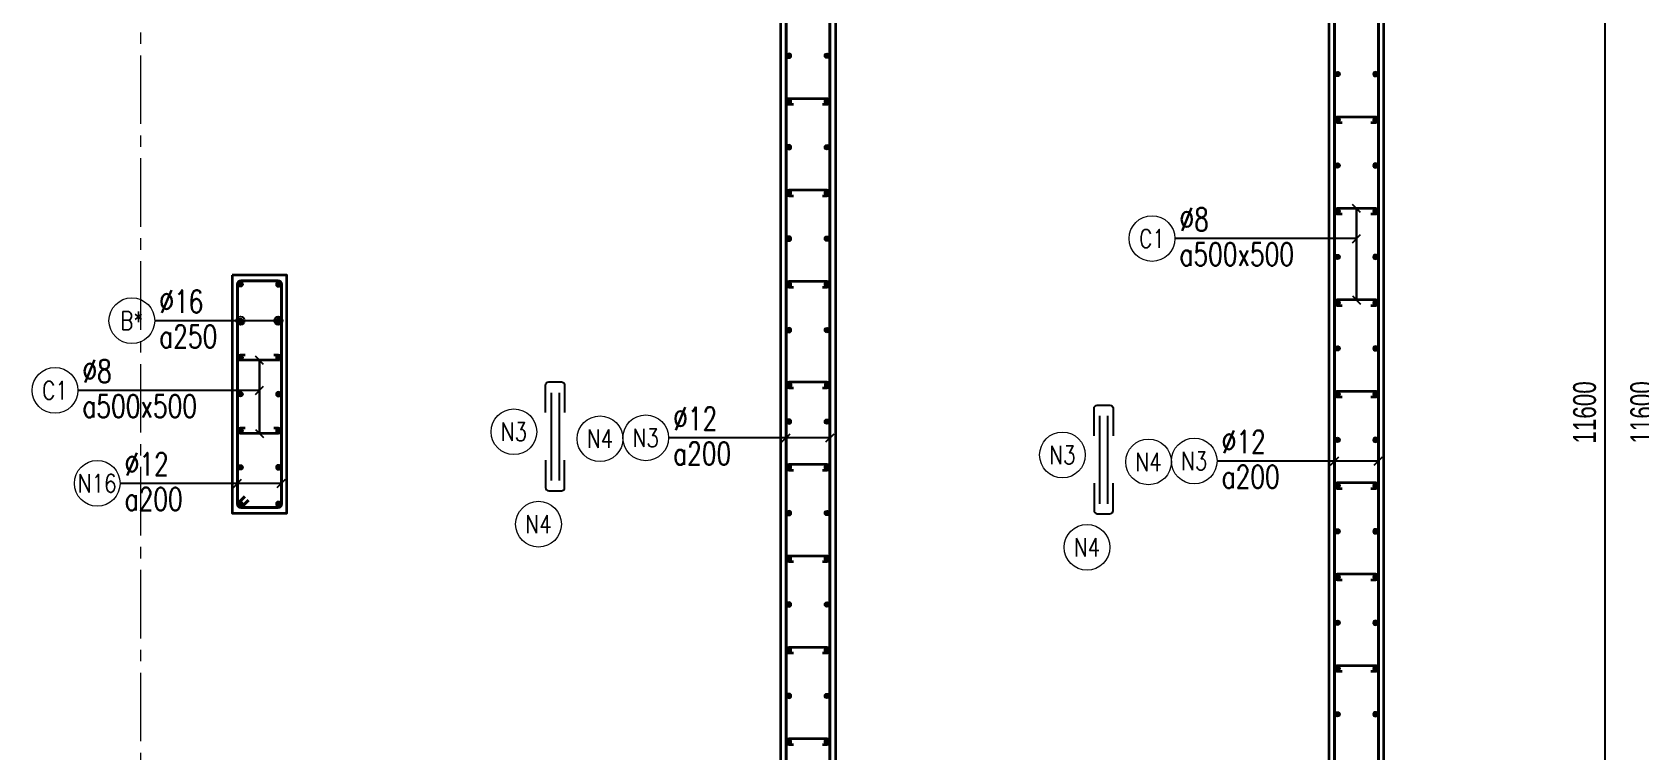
# Model space of a CAD drawing. Header units: millimetres. Extents: x 931337 to 1117500, y 19732 to 157199.
# Drawn here: x 1044624 to 1053417, y 141583 to 145512 of the extents above; entities that cross this region are included whole.
import ezdxf
from ezdxf.enums import TextEntityAlignment as Align

# ---------------------------------------------------------------- set-up
doc = ezdxf.new("R2010")
doc.units = ezdxf.units.MM
doc.header["$MEASUREMENT"] = 0
for name, pattern in [('HIDDEN', [9.525, 6.35, -3.175]), ('HIDDEN2', [4.7625, 3.175, -1.5875]), ('OF_Grid_1$0$CENTER2', [1.125, 0.75, -0.125, 0.125, -0.125])]:
    doc.linetypes.add(name, pattern=pattern)
doc.layers.get('0').update_dxf_attribs({"lineweight": 20})
doc.layers.get('Defpoints').update_dxf_attribs({"color": 151, "lineweight": 9})
doc.layers.add('Hidden', color=9, linetype='HIDDEN')
doc.layers.add('Ligature', color=1, linetype='Continuous')
for name, color, linetype, lineweight in [('KC-LEADER', 153, 'Continuous', 18), ('KC-THEP', 6, 'Continuous', 40), ('NDC_S_DIM', 1, 'Continuous', 15), ('NDC_S_HIDDEN', 8, 'HIDDEN2', 13), ('NDC_S_LEADER', 1, 'Continuous', 15), ('NDC_S_REBAR', 4, 'Continuous', 35), ('NDC_S_STIRRUP', 4, 'Continuous', 40), ('NDC_S_VN TEXT', 7, 'Continuous', 20), ('NDC_S_WALL', 6, 'Continuous', 35), ('OF_Grid_1$0$NDC_S_AXIS', 5, 'OF_Grid_1$0$CENTER2', 13)]:
    doc.layers.add(name, color=color, linetype=linetype, lineweight=lineweight)
doc.styles.add('NDC_DIM', font='', dxfattribs={"width": 0.75})
doc.styles.add('NDC_EN TXT', font='romans.shx', dxfattribs={"width": 0.8})
doc.styles.get('NDC_DIM').set_extended_font_data('Dotum')
doc.dimstyles.new('NDC_dim_30', dxfattribs={"dimscale": 30, "dimtxt": 2.5, "dimasz": 1.5, "dimexe": 1.5, "dimexo": 2.5, "dimgap": 1, "dimtad": 1, "dimdec": 0, "dimzin": 0, "dimdsep": 46, "dimtxsty": 'NDC_DIM', "dimblk": 'DIMMARK', "dimcen": 0.09, "dimdle": 1.2, "dimclrd": 1, "dimclre": 1, "dimclrt": 3, "dimadec": 0, "dimazin": 0, "dimtfac": 1, "dimtdec": 0, "dimtix": 1, "dimtofl": 0, "dimtmove": 0, "dimatfit": 3, "dimfxl": 6, "dimfxlon": 1, "dimtolj": 1, "dimtzin": 0, "dimarcsym": 0})
doc.dimstyles.new('NDC_dim_50', dxfattribs={"dimscale": 50, "dimtxt": 2.5, "dimasz": 1.5, "dimexe": 1.5, "dimexo": 2.5, "dimgap": 1, "dimtad": 1, "dimdec": 0, "dimzin": 0, "dimdsep": 46, "dimtxsty": 'NDC_DIM', "dimblk": 'DIMMARK', "dimcen": 0.09, "dimdle": 1.2, "dimclrd": 1, "dimclre": 1, "dimclrt": 3, "dimadec": 0, "dimazin": 0, "dimtfac": 1, "dimtdec": 0, "dimtix": 1, "dimtofl": 0, "dimtmove": 0, "dimatfit": 3, "dimfxl": 6, "dimfxlon": 1, "dimtolj": 1, "dimtzin": 0, "dimarcsym": 0})

# ---------------------------------------------------------------- blocks, each defined once
blk = doc.blocks.new('THEP')
at = {"layer": 'KC-LEADER', "color": 6}
blk.add_circle((0, 0), 14, dxfattribs=at)
at = {"layer": 'KC-THEP'}
for p, q in [((-14, 0), (14, 0)), ((9.9, 9.9), (-9.9, -9.9)), ((-9.9, 9.9), (9.9, -9.9)), ((0, 14), (0, -14))]:
    blk.add_line(p, q, dxfattribs=at)
blk = doc.blocks.new('*U845')
at = {"layer": 'KC-THEP', "rotation": 189.6685644363809}
blk.add_blockref('THEP', (-103.5, 0), dxfattribs=at)
at = {"layer": 'KC-THEP', "xscale": -1, "rotation": 170.331435563619}
blk.add_blockref('THEP', (103.5, 0), dxfattribs=at)
blk = doc.blocks.new('*U844')
at = {"layer": 'NDC_S_HIDDEN', "color": 0, "linetype": 'ByBlock', "lineweight": -2, "transparency": 16777216}
for p in [(0, 1200), (0, 1000), (0, 800), (0, 600), (0, 400), (0, 200), (0, 0)]:
    blk.add_blockref('*U845', p, dxfattribs=at)
blk = doc.blocks.new('A$C7BC65A55')
at = {"layer": 'Ligature'}
for p, q in [((-15.2, 372, 0), (-15.2, 38.5, 0)), ((15.2, 372, 0), (15.2, 38.5, 0))]:
    blk.add_line(p, q, dxfattribs=at)
for points in [[(-36.2, 296.5), (-36.2, 400.9, -0.414214), (-24, 413.1), (24, 413.1, -0.414214), (36.2, 400.9), (36.2, 296.5)], [(-36.2, 116.5), (-36.2, 12.2, 0.414214), (-24, 0), (24, 0, 0.414214), (36.2, 12.2), (36.2, 116.5)]]:
    blk.add_lwpolyline(points, format="xyb", dxfattribs=at)
blk = doc.blocks.new('DIMMARK')
at = {"layer": 'NDC_S_DIM', "color": 1}
blk.add_line((-1.5, 0), (1, 0), dxfattribs=at)
at = {"layer": 'NDC_S_DIM', "color": 2, "const_width": 0.1}
blk.add_lwpolyline([(-0.42, -0.42), (0.42, 0.42)], dxfattribs=at)
blk = doc.blocks.new('*U11')
blk.add_circle((-2.5, 0), 2.5)
at = {"layer": 'NDC_S_VN TEXT', "color": 3, "style": 'NDC_EN TXT', "width": 0.75}
for tag, p in [('DK1', (0.5, 0.85)), ('KC1', (0.5, -2.97))]:
    blk.add_attdef(tag, p, '', height=2.5, dxfattribs=at)
at = {"layer": 'NDC_S_VN TEXT', "color": 7, "style": 'NDC_EN TXT', "width": 0.8}
blk.add_attdef('SH2', text='', height=2, dxfattribs=at).set_placement((-2.5, 0), align=Align.MIDDLE)
blk = doc.blocks.new('*U12')
blk.add_circle((-2.5, 0), 2.5)
at = {"layer": 'NDC_S_VN TEXT', "color": 3, "style": 'NDC_EN TXT', "width": 0.75}
for tag, p in [('DK1', (0.5, 0.85)), ('KC1', (0.5, -2.97))]:
    blk.add_attdef(tag, p, '', height=2.5, dxfattribs=at)
at = {"layer": 'NDC_S_VN TEXT', "color": 7, "style": 'NDC_EN TXT', "width": 0.8}
blk.add_attdef('SH2', text='', height=2, dxfattribs=at).set_placement((-2.5, 0), align=Align.MIDDLE)
blk = doc.blocks.new('*D862')
at = {"layer": 'Defpoints', "color": 0, "transparency": 16777216}
for p in [(1051387.7, 149232.7), (1053227.7, 149232.7), (1051278.3, 137632.7)]:
    blk.add_point(p, dxfattribs=at)
at = {"layer": 'NDC_S_DIM', "color": 1, "lineweight": -2, "transparency": 16777216}
for p, q in [((1052927.7, 149232.7), (1053302.7, 149232.7)), ((1053227.7, 137707.7), (1053227.7, 149157.7)), ((1052927.7, 137632.7), (1053302.7, 137632.7))]:
    blk.add_line(p, q, dxfattribs=at)
at = {"layer": 'NDC_S_DIM', "color": 1, "lineweight": -2, "transparency": 16777216, "xscale": 75, "yscale": 75, "zscale": 75}
for p, rotation in [((1053227.7, 149232.7), 90), ((1053227.7, 137632.7), 270)]:
    blk.add_blockref('DIMMARK', p, dxfattribs=dict(at, rotation=rotation))
at = {"layer": 'NDC_S_DIM', "color": 3, "transparency": 16777216, "insert": (1053115.1, 143432.7), "char_height": 125, "attachment_point": 5, "rotation": 90, "style": 'NDC_DIM'}
blk.add_mtext('\\A1;11600', dxfattribs=at)
blk = doc.blocks.new('*D864')
at = {"layer": 'Defpoints', "color": 0, "ltscale": 200, "transparency": 16777216}
for p in [(1051903.1, 149232.7), (1053540.3, 149232.7), (1051903, 137632.9)]:
    blk.add_point(p, dxfattribs=at)
at = {"layer": 'NDC_S_DIM', "color": 1, "lineweight": -2, "ltscale": 200, "transparency": 16777216}
for p, q in [((1053240.3, 149232.7), (1053615.3, 149232.7)), ((1053540.3, 137707.9), (1053540.3, 149157.7)), ((1053240.3, 137632.9), (1053615.3, 137632.9))]:
    blk.add_line(p, q, dxfattribs=at)
at = {"layer": 'NDC_S_DIM', "color": 1, "lineweight": -2, "ltscale": 200, "transparency": 16777216, "xscale": 75, "yscale": 75, "zscale": 75}
for p, rotation in [((1053540.3, 149232.7), 90), ((1053540.3, 137632.9), 270)]:
    blk.add_blockref('DIMMARK', p, dxfattribs=dict(at, rotation=rotation))
at = {"layer": 'NDC_S_DIM', "color": 3, "ltscale": 200, "transparency": 16777216, "insert": (1053427.7, 143432.8), "char_height": 125, "attachment_point": 5, "rotation": 90, "style": 'NDC_DIM'}
blk.add_mtext('\\A1;11600', dxfattribs=at)

msp = doc.modelspace()

# ---------------------------------------------------------------- linework, layer by layer
for centre in [(1047258.661, 143326.868), (1047729.63, 143288.708), (1050258.661, 143200.277), (1050729.63, 143162.117), (1047393.109, 142821.865), (1050393.109, 142695.274)]:
    msp.add_circle(centre, 125)
at = {"layer": 'NDC_S_REBAR'}
for points in [[(1048945.472, 145117.684), (1048970.472, 145117.684, 1), (1048970.472, 145147.684), (1048763.448, 145147.684, 1), (1048763.448, 145117.684), (1048788.448, 145117.684)], [(1051945.472, 145017.684), (1051970.472, 145017.684, 1), (1051970.472, 145047.684), (1051763.448, 145047.684, 1), (1051763.448, 145017.684), (1051788.448, 145017.684)], [(1048945.472, 144617.684), (1048970.472, 144617.684, 1), (1048970.472, 144647.684), (1048763.448, 144647.684, 1), (1048763.448, 144617.684), (1048788.448, 144617.684)], [(1051945.472, 144517.684), (1051970.472, 144517.684, 1), (1051970.472, 144547.684), (1051763.448, 144547.684, 1), (1051763.448, 144517.684), (1051788.448, 144517.684)], [(1048945.472, 144117.684), (1048970.472, 144117.684, 1), (1048970.472, 144147.684), (1048763.448, 144147.684, 1), (1048763.448, 144117.684), (1048788.448, 144117.684)], [(1051945.472, 144017.684), (1051970.472, 144017.684, 1), (1051970.472, 144047.684), (1051763.448, 144047.684, 1), (1051763.448, 144017.684), (1051788.448, 144017.684)], [(1045944.883, 143747.684), (1045969.883, 143747.684, -1), (1045969.883, 143717.684), (1045762.859, 143717.684, -1), (1045762.859, 143747.684), (1045787.859, 143747.684)], [(1048945.472, 143567.684), (1048970.472, 143567.684, 1), (1048970.472, 143597.684), (1048763.448, 143597.684, 1), (1048763.448, 143567.684), (1048788.448, 143567.684)], [(1051945.472, 143517.684), (1051970.472, 143517.684, 1), (1051970.472, 143547.684), (1051763.448, 143547.684, 1), (1051763.448, 143517.684), (1051788.448, 143517.684)], [(1045944.883, 143347.684), (1045969.883, 143347.684, -1), (1045969.883, 143317.684), (1045762.859, 143317.684, -1), (1045762.859, 143347.684), (1045787.859, 143347.684)], [(1048945.472, 143117.684), (1048970.472, 143117.684, 1), (1048970.472, 143147.684), (1048763.448, 143147.684, 1), (1048763.448, 143117.684), (1048788.448, 143117.684)], [(1051945.472, 143017.684), (1051970.472, 143017.684, 1), (1051970.472, 143047.684), (1051763.448, 143047.684, 1), (1051763.448, 143017.684), (1051788.448, 143017.684)], [(1048945.472, 142617.684), (1048970.472, 142617.684, 1), (1048970.472, 142647.684), (1048763.448, 142647.684, 1), (1048763.448, 142617.684), (1048788.448, 142617.684)], [(1051945.472, 142517.684), (1051970.472, 142517.684, 1), (1051970.472, 142547.684), (1051763.448, 142547.684, 1), (1051763.448, 142517.684), (1051788.448, 142517.684)], [(1048945.472, 142117.684), (1048970.472, 142117.684, 1), (1048970.472, 142147.684), (1048763.448, 142147.684, 1), (1048763.448, 142117.684), (1048788.448, 142117.684)], [(1051945.472, 142017.684), (1051970.472, 142017.684, 1), (1051970.472, 142047.684), (1051763.448, 142047.684, 1), (1051763.448, 142017.684), (1051788.448, 142017.684)], [(1048945.472, 141617.684), (1048970.472, 141617.684, 1), (1048970.472, 141647.684), (1048763.448, 141647.684, 1), (1048763.448, 141617.684), (1048788.448, 141617.684)]]:
    msp.add_lwpolyline(points, format="xyb", dxfattribs=at)
at = {"layer": 'NDC_S_STIRRUP'}
for points in [[(1048786.96, 149542.684), (1048746.96, 149582.684, -0.41421356), (1048766.96, 149602.684), (1048966.96, 149602.684, -0.41421356), (1048986.96, 149582.684), (1048986.96, 137282.684, -0.41421356), (1048966.96, 137262.684), (1048766.96, 137262.684, -0.41421356), (1048746.96, 137282.684), (1048746.96, 149582.684, -0.41421356), (1048766.96, 149602.684), (1048806.96, 149562.684)], [(1051786.96, 137322.684), (1051746.96, 137282.684, 0.41421356), (1051766.96, 137262.684), (1051966.96, 137262.684, 0.41421356), (1051986.96, 137282.684), (1051986.96, 149582.684, 0.41421356), (1051966.96, 149602.684), (1051766.96, 149602.684, 0.41421356), (1051746.96, 149582.684), (1051746.96, 137282.684, 0.41421356), (1051766.96, 137262.684), (1051806.96, 137302.684)], [(1045786.96, 142972.684), (1045746.96, 142932.684, 0.41421356), (1045766.96, 142912.684), (1045966.96, 142912.684, 0.41421356), (1045986.96, 142932.684), (1045986.96, 144132.684, 0.41421356), (1045966.96, 144152.684), (1045766.96, 144152.684, 0.41421356), (1045746.96, 144132.684), (1045746.96, 142932.684, 0.41421356), (1045766.96, 142912.684), (1045806.96, 142952.684)]]:
    msp.add_lwpolyline(points, format="xyb", dxfattribs=at)
at = {"layer": 'NDC_S_WALL'}
msp.add_lwpolyline([(1048716.96, 146232.684), (1048716.96, 140832.684), (1046016.96, 140832.684), (1046016.96, 141482.684), (1045716.96, 141482.684), (1045716.96, 137232.684), (1047116.96, 137232.684), (1047116.96, 137732.684), (1046016.96, 137732.684), (1046016.96, 140532.684), (1048716.96, 140532.684), (1048716.96, 137732.684), (1048216.96, 137732.684), (1048216.96, 137232.684), (1052016.96, 137232.684), (1052016.96, 149632.684)], dxfattribs=at)
for points in [[(1049016.96, 149132.684), (1049016.96, 137732.684), (1051716.96, 137732.684), (1051716.96, 149132.684)], [(1045716.96, 144182.684), (1045716.96, 142882.684), (1046016.96, 142882.684), (1046016.96, 144182.684)]]:
    msp.add_lwpolyline(points, close=True, dxfattribs=at)
at = {"layer": 'OF_Grid_1$0$NDC_S_AXIS', "ltscale": 500}
msp.add_line((1045217.76, 136009.684), (1045217.76, 150901.145), dxfattribs=at)

# ---------------------------------------------------------------- block references
at = {"layer": 'Hidden', "xscale": 1.44, "yscale": 1.44, "zscale": 1.44}
for p in [(1047483.741, 143004.587, 0.03), (1050483.741, 142877.996, 0.03)]:
    msp.add_blockref('A$C7BC65A55', p, dxfattribs=at)
at = {"layer": 'KC-THEP', "xscale": -1}
for p, rotation in [((1048763.448, 145382.684), 350.3314355636191), ((1051970.472, 145282.684), 170.331435563619), ((1048763.448, 145132.684), 350.3314355636191), ((1051970.472, 145032.684), 170.331435563619), ((1048763.448, 144882.684), 350.3314355636191), ((1051970.472, 144782.684), 170.331435563619), ((1048763.448, 144632.684), 350.3314355636191), ((1051970.472, 144532.684), 170.331435563619), ((1048763.448, 144382.684), 350.3314355636191), ((1051970.472, 144282.684), 170.331435563619), ((1048763.448, 144132.684), 350.3314355636191), ((1051970.472, 144032.684), 170.331435563619), ((1048763.448, 143882.684), 350.3314355636191), ((1051970.472, 143782.684), 170.331435563619), ((1048970.472, 143582.684), 170.331435563619), ((1051970.472, 143532.684), 170.331435563619), ((1048763.448, 143382.684), 350.3314355636191), ((1051970.472, 143282.684), 170.331435563619), ((1048763.448, 143132.684), 350.3314355636191), ((1051970.472, 143032.684), 170.331435563619), ((1048763.448, 142882.684), 350.3314355636191), ((1051970.472, 142782.684), 170.331435563619), ((1048763.448, 142632.684), 350.3314355636191), ((1051970.472, 142532.684), 170.331435563619), ((1048763.448, 142382.684), 350.3314355636191), ((1051970.472, 142282.684), 170.331435563619), ((1048763.448, 142132.684), 350.3314355636191), ((1051970.472, 142032.684), 170.331435563619), ((1048763.448, 141882.684), 350.3314355636191), ((1051970.472, 141782.684), 170.331435563619), ((1048763.448, 141632.684), 350.3314355636191)]:
    msp.add_blockref('THEP', p, dxfattribs=dict(at, rotation=rotation))
at = {"layer": 'KC-THEP'}
for p, rotation in [((1048970.472, 145382.684), 9.668564436380953), ((1051763.448, 145282.684), 189.6685644363809), ((1048970.472, 145132.684), 9.668564436380953), ((1051763.448, 145032.684), 189.6685644363809), ((1048970.472, 144882.684), 9.668564436380953), ((1051763.448, 144782.684), 189.6685644363809), ((1048970.472, 144632.684), 9.668564436380953), ((1051763.448, 144532.684), 189.6685644363809), ((1048970.472, 144382.684), 9.668564436380953), ((1051763.448, 144282.684), 189.6685644363809), ((1048970.472, 144132.684), 9.668564436380953), ((1051763.448, 144032.684), 189.6685644363809), ((1048970.472, 143882.684), 9.668564436380953), ((1051763.448, 143782.684), 189.6685644363809), ((1048763.448, 143582.684), 189.6685644363809), ((1051763.448, 143532.684), 189.6685644363809), ((1048970.472, 143382.684), 9.668564436380926), ((1051763.448, 143282.684), 189.6685644363809), ((1048970.472, 143132.684), 9.668564436380926), ((1051763.448, 143032.684), 189.6685644363809), ((1048970.472, 142882.684), 9.668564436380926), ((1051763.448, 142782.684), 189.6685644363809), ((1048970.472, 142632.684), 9.668564436380926), ((1051763.448, 142532.684), 189.6685644363809), ((1048970.472, 142382.684), 9.668564436380926), ((1051763.448, 142282.684), 189.6685644363809), ((1048970.472, 142132.684), 9.668564436380926), ((1051763.448, 142032.684), 189.6685644363809), ((1048970.472, 141882.684), 9.668564436380926), ((1051763.448, 141782.684), 189.6685644363809), ((1048970.472, 141632.684), 9.668564436380926)]:
    msp.add_blockref('THEP', p, dxfattribs=dict(at, rotation=rotation))
at = {"layer": 'NDC_S_HIDDEN'}
msp.add_blockref('*U844', (1045866.371, 142932.684), dxfattribs=at)
at = {"layer": 'NDC_S_VN TEXT', "xscale": 50, "yscale": 50, "zscale": 50}
for name, p, values in [('*U12', (1050873.647, 144383.322), {'SH2': 'C1', 'DK1': '%%c8', 'KC1': 'a500x500'}), ('*U11', (1045293.912, 143934.177), {'SH2': 'B*', 'DK1': '%%C16', 'KC1': 'a250'}), ('*U12', (1044873.647, 143553.322), {'SH2': 'C1', 'DK1': '%%c8', 'KC1': 'a500x500'}), ('*U11', (1048104.572, 143293.876), {'SH2': 'N3', 'DK1': '%%C12', 'KC1': 'a200'}), ('*U11', (1051104.572, 143167.285), {'SH2': 'N3', 'DK1': '%%C12', 'KC1': 'a200'}), ('*U11', (1045104.572, 143045.001), {'SH2': 'N16', 'DK1': '%%C12', 'KC1': 'a200'})]:
    msp.add_blockref(name, p, dxfattribs=at).add_auto_attribs(values)

# ---------------------------------------------------------------- texts
at = {"layer": 'NDC_S_VN TEXT', "color": 7, "style": 'NDC_EN TXT', "width": 0.8}
for tag, p in [('N3', (1047258.661, 143326.868)), ('N4', (1047729.63, 143288.708)), ('N3', (1050258.661, 143200.277)), ('N4', (1050729.63, 143162.117)), ('N4', (1047393.109, 142821.865)), ('N4', (1050393.109, 142695.274))]:
    msp.add_attdef(tag, text='3', height=100, dxfattribs=at).set_placement(p, align=Align.MIDDLE)

# ---------------------------------------------------------------- dimensions: what is measured, and where the dimension line sits
at = {"layer": 'NDC_S_DIM'}
dim = msp.add_linear_dim(base=(1053227.709, 149232.684), p1=(1051278.323, 137632.684), p2=(1051387.656, 149232.684), angle=90, dimstyle='NDC_dim_50', override={"dimtmove": 1}, dxfattribs=at)
dim.commit()
dim.dimension.update_dxf_attribs({"geometry": '*D862', "text_midpoint": (1053115.125, 143432.684)})
at = {"layer": 'NDC_S_DIM', "ltscale": 200}
dim = msp.add_linear_dim(base=(1053540.305, 149232.684), p1=(1051902.975, 137632.938), p2=(1051903.072, 149232.684), angle=90, dimstyle='NDC_dim_50', override={"dimtmove": 1}, dxfattribs=at)
dim.commit()
dim.dimension.update_dxf_attribs({"geometry": '*D864', "text_midpoint": (1053427.72, 143432.811)})

# ---------------------------------------------------------------- leaders
at = {"layer": 'NDC_S_LEADER'}
for points, override in [([(1051866.96, 144547.684), (1051866.96, 144047.684)], {"dimtad": 0, "dimldrblk": 'Oblique'}), ([(1051866.96, 144047.684), (1051866.96, 144547.684)], {"dimtad": 0, "dimldrblk": 'Oblique'}), ([(1051866.96, 144383.321), (1050873.647, 144383.321)], {"dimtad": 0, "dimldrblk": 'Oblique'}), ([(1045969.883, 143934.177), (1045293.912, 143934.177)], {"dimtad": 0, "dimldrblk": 'Origin'}), ([(1045762.859, 143934.177), (1045293.912, 143934.177)], {"dimtad": 0, "dimldrblk": 'Origin'}), ([(1045866.96, 143317.684), (1045866.96, 143717.684)], {"dimtad": 0, "dimldrblk": 'Oblique'}), ([(1045866.96, 143717.684), (1045866.371, 143317.684)], {"dimtad": 0, "dimldrblk": 'Oblique'}), ([(1045866.96, 143553.321), (1044873.647, 143553.321)], {"dimtad": 0, "dimldrblk": 'Oblique'}), ([(1048986.96, 143293.695), (1048104.572, 143293.695)], {"dimtad": 0, "dimldrblk": 'Oblique'}), ([(1048746.96, 143293.695), (1048104.572, 143293.695)], {"dimtad": 0, "dimldrblk": 'Oblique'}), ([(1051986.96, 143167.104), (1051104.572, 143167.104)], {"dimtad": 0, "dimldrblk": 'Oblique'}), ([(1051746.96, 143167.104), (1051104.572, 143167.104)], {"dimtad": 0, "dimldrblk": 'Oblique'}), ([(1045986.96, 143044.82), (1045104.572, 143044.82)], {"dimtad": 0, "dimldrblk": 'Oblique'}), ([(1045746.96, 143044.82), (1045104.572, 143044.82)], {"dimtad": 0, "dimldrblk": 'Oblique'})]:
    msp.add_leader(points, dimstyle='NDC_dim_30', override=override, dxfattribs=at)

doc.saveas('drawing.dxf')
